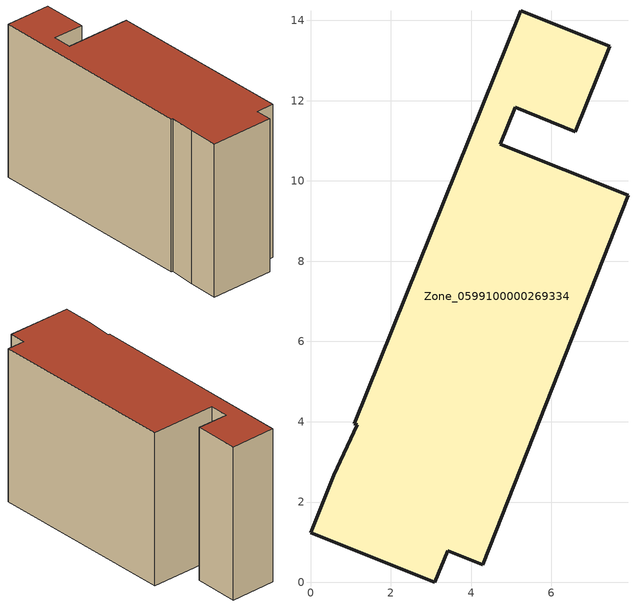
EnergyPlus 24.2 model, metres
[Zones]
Zone_0599100000269334
 floor ground (C_G): 1.17,3.92 1.09,3.95 5.24,14.24 7.46,13.36 6.6,11.23 5.1,11.83 4.73,10.91 7.91,9.64 4.29,0.44 3.42,0.79 3.1,0 0,1.24 0.58,2.67 z7.18
 wall outside (C_F): 4.73,10.91 5.1,11.83 6.6,11.23 7.46,13.36 5.24,14.24 1.09,3.95 1.17,3.92 0.58,2.67 0,1.24 3.1,0 3.42,0.79 4.29,0.44 7.91,9.64 4.73,10.91 z7.18:15.22
 roof outside (C_R): 1.17,3.92 0.58,2.67 0,1.24 3.1,0 3.42,0.79 4.29,0.44 7.91,9.64 4.73,10.91 5.1,11.83 6.6,11.23 7.46,13.36 5.24,14.24 1.09,3.95 z15.22
[BUILDING]
Pand.0599100000269334: North Axis=0; Terrain=City; Loads Convergence Tolerance Value=0.04; Temperature Convergence Tolerance Value=0.4; Solar Distribution=FullExterior; Maximum Number of Warmup Days=25; Minimum Number of Warmup Days=1
[Site:Location]
Rotterdam.The.Hague.AP_ZH_NLD Design_Conditions: Latitude=51.96; Longitude=4.45; Time Zone=1; Elevation=-4.5
[SITE:GROUNDTEMPERATURE:BUILDINGSURFACE]
18, 18, 18, 18, 18, 18, 18, 18, 18, 18, 18, 18
[MATERIAL] Thermal Absorptance=0.9; Solar Absorptance=0.7; Visible Absorptance=0.7
Name | Roughness | Thickness | Conductivity | Density | Specific Heat
G.TC.1975-1991 | MediumSmooth | 0.15 | 0.288461 | 540 | 1210
F.TC.1975-1991 | Rough | 0.3 | 0.230769 | 1920 | 840
R.TC.1975-1991 | MediumRough | 0.2 | 0.153846 | 1500 | 1000
[CONSTRUCTION]
C_G: G.TC.1975-1991
C_F: F.TC.1975-1991
C_R: R.TC.1975-1991
[ZONE]
Zone_0599100000269334: Type=1; Multiplier=1; Ceiling Height=Autocalculate; Volume=Autocalculate; Floor Area=autocalculate; Part of Total Floor Area=Yes
[ZONEINFILTRATION:DESIGNFLOWRATE]
Infil_Zone_0599100000269334: Zone or ZoneList or Space or SpaceList=Zone_0599100000269334; Schedule=AlwaysOn; Design Flow Rate Calculation Method=Flow/Area; Flow Rate per Floor Area=0.003; Constant Term Coefficient=1; Temperature Term Coefficient=0; Velocity Term Coefficient=0; Velocity Squared Term Coefficient=0
[HVACTEMPLATE:ZONE:IDEALLOADSAIRSYSTEM]
Zone_0599100000269334: Maximum Heating Supply Air Temperature=50; Minimum Cooling Supply Air Temperature=13; Maximum Heating Supply Air Humidity Ratio=0.0156; Minimum Cooling Supply Air Humidity Ratio=0.0077; Heating Limit=NoLimit; Cooling Limit=NoLimit; Dehumidification Control Type=ConstantSensibleHeatRatio; Cooling Sensible Heat Ratio=0.7; Dehumidification Setpoint=60; Humidification Control Type=None; Humidification Setpoint=30; Outdoor Air Method=None; Outdoor Air Flow Rate per Person=0.00944; Outdoor Air Flow Rate per Zone Floor Area=0; Outdoor Air Flow Rate per Zone=0; Demand Controlled Ventilation Type=None; Outdoor Air Economizer Type=NoEconomizer; Heat Recovery Type=None; Sensible Heat Recovery Effectiveness=0.7; Latent Heat Recovery Effectiveness=0.65
[ZONECONTROL:THERMOSTAT]
ThermostatControl_Zone_0599100000269334: Zone or ZoneList=Zone_0599100000269334; Control Type Schedule=DualSetpointControlType; Control 1=Thermostat_Zone_0599100000269334; Temperature Difference Between Cutout And Setpoint=0
[THERMOSTATSETPOINT:DUALSETPOINT]
Thermostat_Zone_0599100000269334: Heating Setpoint Temperature Schedule=HeatingSetpoint_Zone_0599100000269334; Cooling Setpoint Temperature Schedule=CoolingSetpoint_Zone_0599100000269334
[SCHEDULE:COMPACT]
HeatingSetpoint_Zone_0599100000269334: Through: 12/31, For: AllDays, Until: 24:00, 21
CoolingSetpoint_Zone_0599100000269334: Through: 12/31, For: AllDays, Until: 24:00, 24
DualSetpointControlType: Through: 12/31, For: AllDays, Until: 24:00, 4
AlwaysOn: Through: 12/31, For: AllDays, Until: 24:00, 1
